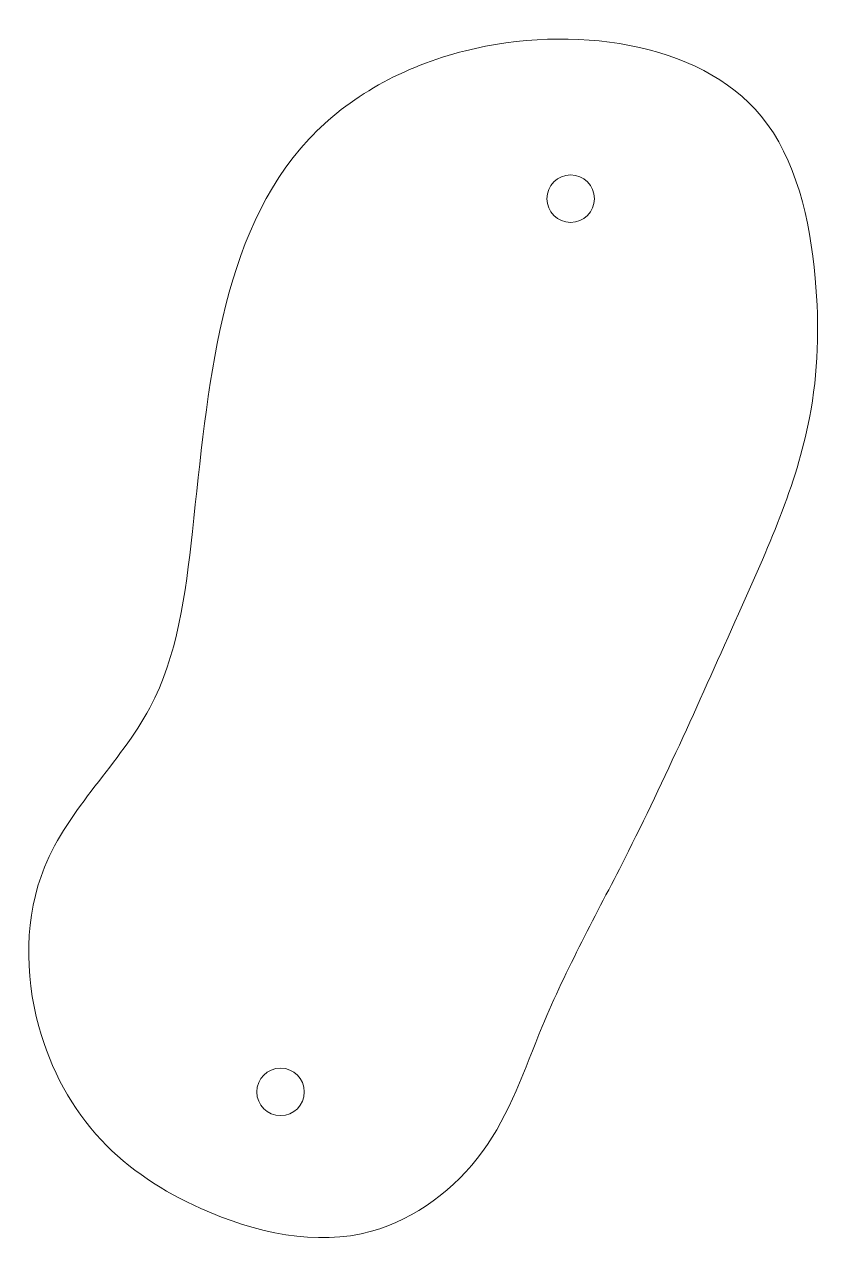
# Model space of a CAD drawing. Header units: inches. Extents: x 18.18 to 21.33, y 5.62 to 10.45.
import ezdxf

# ---------------------------------------------------------------- set-up
doc = ezdxf.new("R2010")
doc.units = ezdxf.units.IN
doc.header["$MEASUREMENT"] = 0

msp = doc.modelspace()

# ---------------------------------------------------------------- linework, layer by layer
at = {"color": 7, "linetype": 'Continuous', "lineweight": 15}
for centre in [(20.3433, 9.7634), (19.1967, 6.2338)]:
    msp.add_circle(centre, 0.0938, dxfattribs=at)
msp.add_open_spline([(20.2309, 6.4924), (20.3258, 6.7207), (20.6185, 7.2477), (20.9699, 8.0451), (21.3138, 8.802), (21.3336, 9.4838), (21.1378, 10.3495), (20.0436, 10.4907), (18.9736, 9.8891), (18.89, 8.7413), (18.7582, 7.7052), (18.1863, 7.2023), (18.1837, 6.5145), (18.4509, 6.0215), (18.9255, 5.7154), (19.5304, 5.5794), (20.0479, 5.9731), (20.1604, 6.323), (20.2309, 6.4924)], degree=3, knots=[0, 0, 0, 0, 0.060367, 0.147459, 0.214848, 0.259879, 0.31505, 0.412855, 0.470827, 0.603019, 0.661592, 0.723224, 0.774678, 0.816596, 0.855565, 0.911147, 0.955232, 1, 1, 1, 1], dxfattribs=at)

doc.saveas('drawing.dxf')
